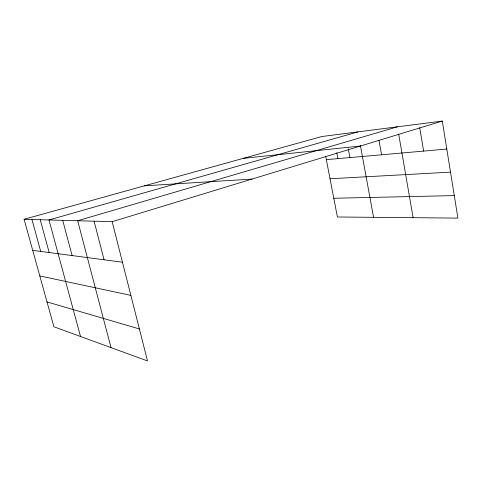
<?xml version="1.0" encoding="UTF-8"?>
<svg xmlns="http://www.w3.org/2000/svg" width="482" height="482" viewBox="0 0 482 482"><rect width="100%" height="100%" fill="white"/><g stroke="black" fill="none" stroke-linecap="round" stroke-linejoin="round"><path stroke-width="0.72" d="M112.179 221.696L147.504 360.934L53.894 326.772L24.1 219.274L112.179 221.696L442.301 121.066L457.9 218.111L337.4 216.99L325.772 156.758M397.415 126.82L77.674 220.744L111.029 347.624M357.909 131.887L48.995 219.961L80.518 336.484M24.1 219.274L321.868 136.508L442.301 121.066M243.386 158.325L360.361 146.04M326.332 159.65L446.796 149.052M144.395 185.835L252.008 179.069M330.019 178.768L450.507 172.122M333.785 198.259L454.279 195.602M32.716 250.357L122.458 262.208M39.801 275.927L130.875 295.382M47.001 301.907L139.388 328.947M31.945 219.491L40.723 251.411M40.229 219.72L49.182 252.532M62.702 220.334L72.101 255.556M94.092 221.196L104.064 259.78M336.767 152.734L337.888 158.632M348.269 148.817L349.908 157.578M360.428 145.63L373.568 217.328M378.991 140.298L381.569 154.788M398.674 134.092L413.11 217.695M419.732 127.694L423.636 151.089"/></g></svg>
